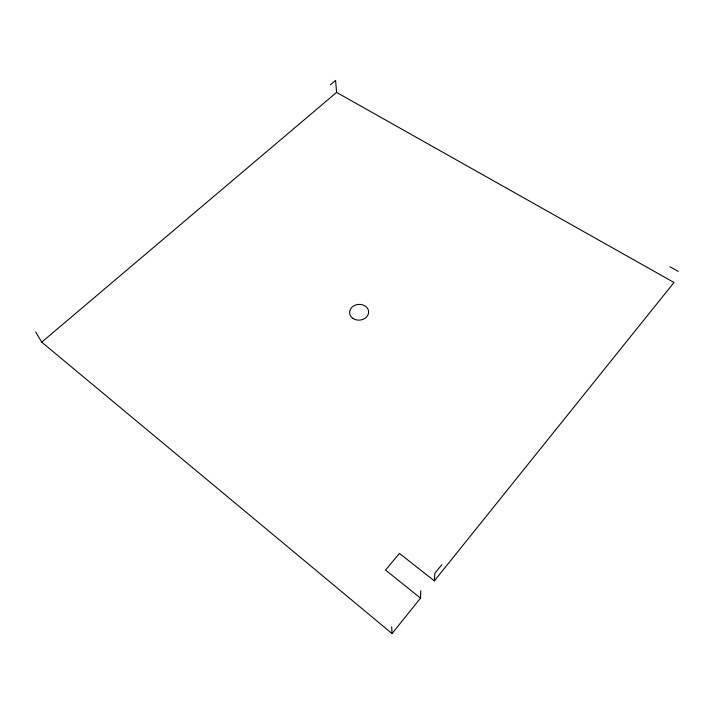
<?xml version="1.0" encoding="UTF-8"?>
<svg xmlns="http://www.w3.org/2000/svg" width="714" height="714" viewBox="0 0 714 714"><rect width="100%" height="100%" fill="white"/><g stroke="black" fill="none" stroke-linecap="round" stroke-linejoin="round"><path stroke-width="1.07" d="M35.7 331.939L41.715 342.167L392.04 633.577L420.519 598.118L420.742 590.817M420.519 598.118L385.533 570.084L399.447 553.439L434.353 580.893L434.835 573.333L441.787 564.712M434.353 580.893L674.007 282.494L336.58 92.401L335.58 80.423L330.332 84.823M41.715 342.167L336.58 92.401M669.866 266.679L678.3 271.374M391.691 626.847L392.04 633.577M353.002 318.471A9.541 7.89 -4.4 0 0 368.504 313.384A9.541 7.89 -4.4 0 0 355.822 304.932A9.541 7.89 -4.4 0 0 353.002 318.471"/></g></svg>
